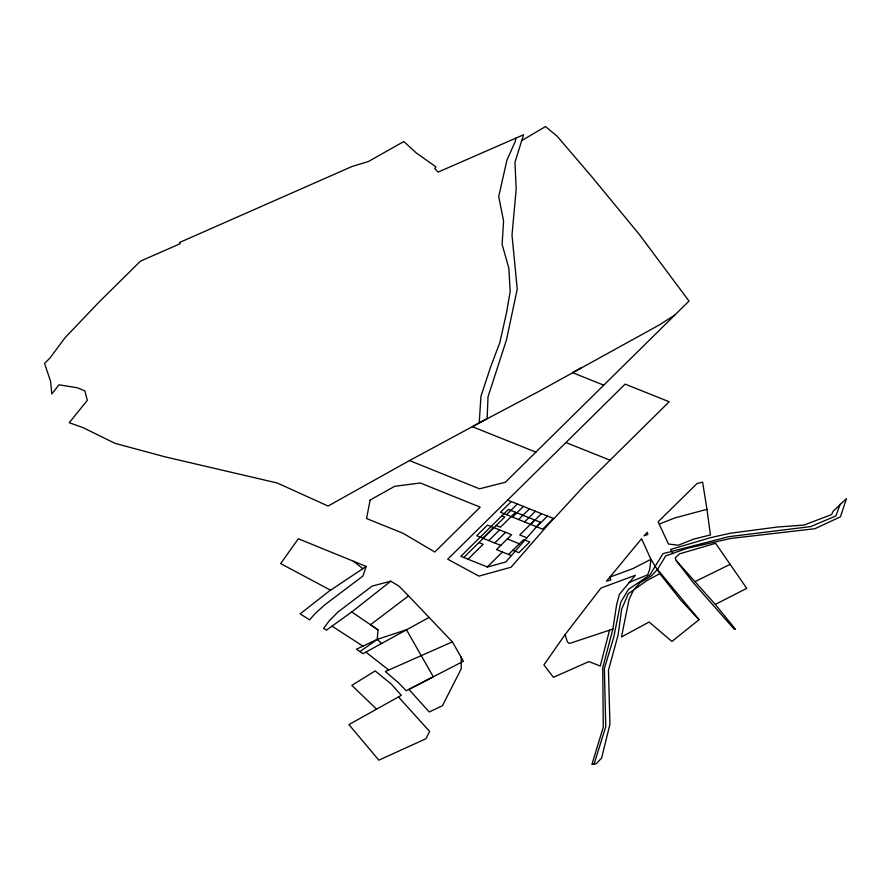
<?xml version="1.0" encoding="UTF-8"?>
<svg xmlns="http://www.w3.org/2000/svg" width="891" height="891" viewBox="0 0 891 891"><rect width="100%" height="100%" fill="white"/><g stroke="black" fill="none" stroke-linecap="round" stroke-linejoin="round"><path stroke-width="1.34" d="M535.87 452.149L472.319 426.666L487.121 418.681L488.012 396.851L506.489 339.816L517.226 289.13L512.002 235.046L516.179 189.26L514.965 162.229L523.596 134.753L438.105 172.097L434.819 168.599L435.966 166.873L416.041 152.784L403.846 141.524L368.384 161.527L351.889 166.55L179.525 242.497L180.194 243.689L140.477 261.13L98.801 302.316L65.043 337.756L49.818 358.215L44.55 363.405L50.631 381.526L51.801 393.967L58.984 384.823L77.562 387.808L84.89 390.949L87.329 400.36L69.242 422.713L82.986 427.613L115.017 443.339L164.69 456.749L277.257 483L328.066 506.043L409.537 460.558L479.213 422.958L480.962 396.295L490.484 367.337L499.84 342.534L506.444 313.12L510.198 291.435L508.806 267.979L502.112 244.368L503.582 221.024L498.704 196.521L506.934 160.135L515.254 141.502L515.789 138.172M359.986 651.599L377.216 639.393L378.018 629.859L370.511 624.736L408.535 595.879L452.383 641.876L463.431 661.222L406.251 690.77L398.567 682.851L385.38 671.502L452.383 641.876M672.816 553.556L670.6 549.457L710.784 537.607L730.286 533.241L777.843 526.982L803.938 525.089L831.581 514.586L833.152 511.211L846.45 498.67L840.458 516.813L814.808 528.742L730.598 538.454L686.894 548.399L665.677 555.928L657.502 569.449L650.898 576.332L640.161 582.636L633.601 589.809L629.035 599.52L621.472 636.987L649.127 622.018L671.914 641.453L699.056 619.679L680.88 600.267L659.819 573.67L646.71 580.709L628.255 593.762L621.617 609.355L618.109 635.005L608.464 670.188L609.934 724.227L601.592 758.13L596.046 763.787L591.914 764.456L603.274 727.167L602.75 667.66L612.897 629.068L616.583 604.811L619.423 594.252L635.35 575.319L600.98 588.015L565.094 634.592L543.9 664.909L553.4 677.305L588.962 661.556L600.222 666.078L609.544 630.182M594.052 764.11L605.757 726.677L604.365 668.484L613.799 637.087L620.726 602.305L628.511 589.307L649.784 575.051L662.982 553.656L728.682 536.694L810.699 526.592L835.903 515.934L840.135 504.195M366.179 566.431L362.938 576.009L324.68 604.889L314.957 613.743L309.611 619.835L300.133 613.888L329.247 591.067L366.179 566.431L298.34 538.765L280.643 563.591L330.55 590.198M553.511 518.484L511.044 567.222L478.913 576.121L447.728 559.203L625.114 384.121L669.186 401.752L584.741 485.194L553.924 518.651L507.625 500.118M409.537 460.558L479.514 488.825L505.386 482.22L689.01 301.047L639.248 234.378L592.381 177.42L557.109 136.2L545.559 126.544L521.87 140.5M511.3 501.6L500.486 512.269L542.664 529.187L553.478 518.529M482.722 538.153L493.536 527.483M506.511 514.686L517.326 504.016M463.788 557.521L504.796 517.036L501.845 515.856M467.998 559.214L483.145 544.267L478.924 542.574M515.555 512.303L500.441 527.205L496.209 525.501M488.747 540.57L499.561 529.9M512.537 517.103L523.351 506.433M494.772 542.987L505.587 532.317M518.562 519.52L529.377 508.85M524.587 521.937L535.402 511.267M487.277 566.943L502.424 552.008M534.834 520.032L519.731 534.934L526.871 537.808M530.613 524.354L541.427 513.684M508.572 554.469L523.663 539.578L529.688 541.995L518.874 552.665L512.848 550.237M536.638 526.77L547.453 516.101M390.781 581.21L372.048 586.122L337.867 612.095L328.935 621.161L323.6 628.411L326.451 630.16L351.756 611.95L390.781 581.21L399.023 586.178L408.535 595.879M674.732 315.124L659.062 325.07L538.309 391.706L479.213 422.958M581.255 367.76L572.545 372.627L603.742 385.168M461.226 657.068L461.204 668.874L442.459 705.717L429.25 711.976L408.891 689.4L433.338 676.826L406.474 629.759L377.216 639.393L356.456 649.238L363.071 653.66L428.939 617.508M715.306 604.432L746.725 588.35L715.584 543.298L679.51 553.857L675.2 557.922L676.28 560.684L693.521 582.959L734.407 629.347L735.443 629.224L715.306 604.432L676.28 560.684M694.88 581.689L730.197 564.304M628.556 582.703L647.724 574.818L649.784 569.037L650.92 559.325L641.565 538.71L606.481 581.222L610.936 579.93L609.878 577.101L632.588 568.759L650.92 559.325L659.819 573.67M659.529 523.986L674.944 517.905L706.964 509.329L702.62 482.142L697.185 483.412L658.093 521.825L668.462 544.022L678.296 545.236L693.488 539.166L710.417 534.945L706.964 509.329M612.897 629.068L569.371 643.502L567.367 641.91L565.094 634.592M565.941 442.549L610.057 460.19M507.324 538.966L519.386 543.8M500.798 545.403L476.696 535.736L487.511 525.066L511.612 534.734L496.51 549.636L511.378 555.594M332.009 626.161L362.982 646.142M351.756 611.95L378.018 629.859M365.878 652.134L388.743 670.021M353.493 561.263L362.938 568.703M377.216 639.393L381.682 643.547M376.603 709.136L351.811 685.368L375.189 670.934L391.494 684.266L401.329 695.336L348.927 724.595L378.831 760.179L425.92 738.75L429.651 731.455L398.466 696.94M657.502 569.449L699.056 619.679M370.121 500.063L366.546 518.54L403.022 533.275L434.797 552.008L480.182 507.157L420.34 482.989L394.657 486.308L370.121 500.063M540.414 522.271L505.854 561.931L487.466 567.021L460.814 556.329L508.371 509.418L540.414 522.271M647.378 532.45L643.981 535.814L647.813 534.489L647.378 532.45"/></g></svg>
